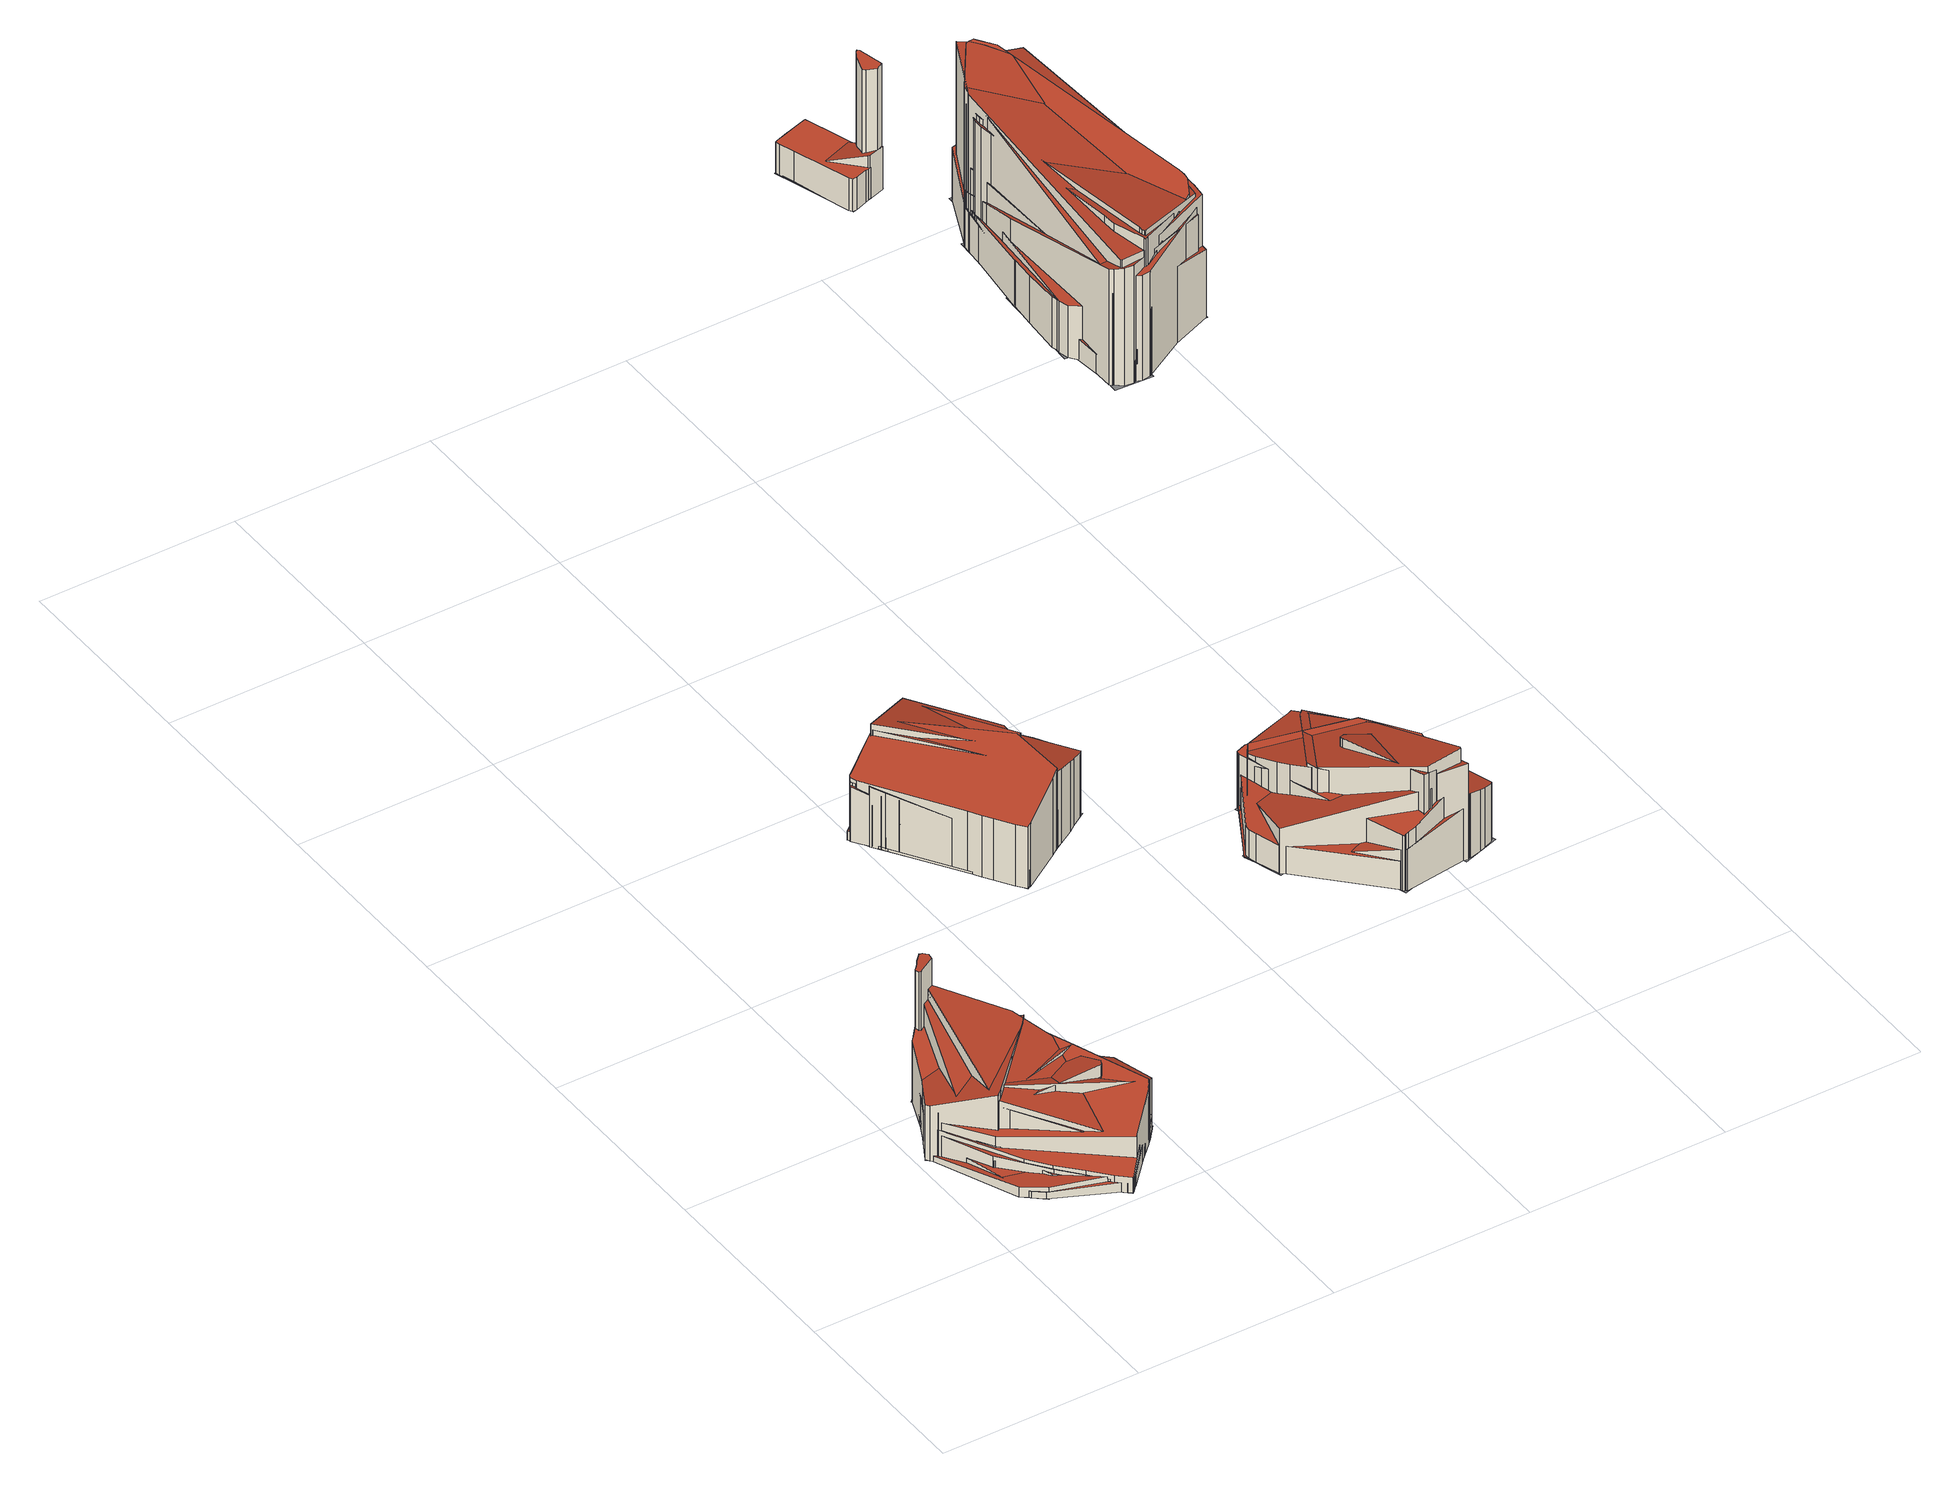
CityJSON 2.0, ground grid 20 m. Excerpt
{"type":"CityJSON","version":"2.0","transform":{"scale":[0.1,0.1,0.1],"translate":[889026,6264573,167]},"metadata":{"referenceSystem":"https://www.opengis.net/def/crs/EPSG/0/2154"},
"CityObjects":{
"building1":{"type":"Building","attributes":{"class":"Building"},"children":["building1-1"]},
"building1-1":{"type":"BuildingPart","parents":["building1"],"geometry":[{"type":"MultiSurface","lod":"2.2","boundaries":[[[0,1,2,3,4,5,6,7,8,9,10,11,12,13,14,15,16,17,18,19]],[[20,21,1,0]],[[21,22,2,1]],[[22,23,3,2]],[[23,24,4,3]],[[24,25,5,4]],[[25,26,6,5]],[[26,27,7,6]],[[27,28,8,7]],[[28,29,9,8]],[[29,30,10,9]],[[30,31,11,10]],[[31,32,12,11]],[[32,33,13,12]],[[33,34,14,13]],[[34,35,15,14]],[[35,36,16,15]],[[36,37,17,16]],[[37,38,18,17]],[[38,39,19,18]],[[39,20,0,19]],[[40,41,42,43,44,45,46,47,48,49,50,51]],[[52,53,41,40]],[[53,54,42,41]],[[54,55,43,42]],[[55,56,44,43]],[[56,57,45,44]],[[57,58,46,45]],[[58,59,47,46]],[[59,60,48,47]],[[60,61,49,48]],[[61,62,50,49]],[[62,63,51,50]],[[63,52,40,51]],[[64,65,66,67,68,69,70,71,72,73]],[[74,75,65,64]],[[75,76,66,65]],[[76,77,67,66]],[[77,78,68,67]],[[78,79,69,68]],[[79,80,70,69]],[[80,81,71,70]],[[81,82,72,71]],[[82,83,73,72]],[[83,74,64,73]],[[84,85,86,87,88,89,90,91,92,93,94,95,96,97,98,99]],[[100,101,85,84]],[[101,102,86,85]],[[102,103,87,86]],[[103,104,88,87]],[[104,105,89,88]],[[105,76,90,89]],[[76,106,91,90]],[[106,107,92,91]],[[107,108,93,92]],[[108,109,94,93]],[[109,110,95,94]],[[110,111,96,95]],[[111,112,97,96]],[[112,113,98,97]],[[113,114,99,98]],[[114,100,84,99]],[[115,116,117,118,119,120,121,122,123,124,125,126,127,128,129,130,131,132,133]],[[134,135,116,115]],[[135,136,117,116]],[[136,137,118,117]],[[137,138,119,118]],[[138,139,120,119]],[[139,140,121,120]],[[140,141,122,121]],[[141,142,123,122]],[[142,143,124,123]],[[143,144,125,124]],[[144,145,126,125]],[[145,77,127,126]],[[77,146,128,127]],[[146,147,129,128]],[[147,148,130,129]],[[148,149,131,130]],[[149,150,132,131]],[[150,151,133,132]],[[151,134,115,133]],[[152,153,154,155,156,157,158,159,160,161,162,163,164,165,166,167]],[[168,169,153,152]],[[169,170,154,153]],[[170,171,155,154]],[[171,172,156,155]],[[172,173,157,156]],[[173,174,158,157]],[[174,175,159,158]],[[175,176,160,159]],[[176,177,161,160]],[[177,178,162,161]],[[178,33,163,162]],[[33,179,164,163]],[[179,180,165,164]],[[180,181,166,165]],[[181,135,167,166]],[[135,168,152,167]],[[182,183,184,185,186,187,188,189,190,191,192,193,194,195,196,197]],[[169,198,183,182]],[[198,199,184,183]],[[199,200,185,184]],[[200,201,186,185]],[[201,202,187,186]],[[202,203,188,187]],[[203,204,189,188]],[[204,205,190,189]],[[205,206,191,190]],[[206,207,192,191]],[[207,208,193,192]],[[208,209,194,193]],[[209,210,195,194]],[[210,211,196,195]],[[211,212,197,196]],[[212,169,182,197]],[[213,214,215,216,217,218,219,220,221,222,223,224,225,226]],[[227,228,214,213]],[[228,229,215,214]],[[229,230,216,215]],[[230,231,217,216]],[[231,232,218,217]],[[232,233,219,218]],[[233,234,220,219]],[[234,235,221,220]],[[235,236,222,221]],[[236,237,223,222]],[[237,238,224,223]],[[238,239,225,224]],[[239,240,226,225]],[[240,227,213,226]],[[241,242,243,244,245,246,247,248,249,250,251]],[[252,253,242,241]],[[253,254,243,242]],[[254,255,244,243]],[[255,256,245,244]],[[256,257,246,245]],[[257,258,247,246]],[[258,259,248,247]],[[259,260,249,248]],[[260,112,250,249]],[[112,261,251,250]],[[261,252,241,251]],[[262,263,264,265,266,267,268,269,270,271,272,273,274,275]],[[276,277,263,262]],[[277,278,264,263]],[[278,279,265,264]],[[279,280,266,265]],[[280,281,267,266]],[[281,282,268,267]],[[282,283,269,268]],[[283,284,270,269]],[[284,285,271,270]],[[285,286,272,271]],[[286,287,273,272]],[[287,288,274,273]],[[288,289,275,274]],[[289,276,262,275]],[[290,291,292,293,294,295,296,297,298,299]],[[300,301,291,290]],[[301,302,292,291]],[[302,303,293,292]],[[303,304,294,293]],[[304,305,295,294]],[[305,306,296,295]],[[306,148,297,296]],[[148,307,298,297]],[[307,308,299,298]],[[308,300,290,299]],[[309,310,311,312,313,314,315,316,317,318,319,320]],[[321,322,310,309]],[[322,323,311,310]],[[323,324,312,311]],[[324,325,313,312]],[[325,326,314,313]],[[326,327,315,314]],[[327,328,316,315]],[[328,329,317,316]],[[329,330,318,317]],[[330,331,319,318]],[[331,332,320,319]],[[332,321,309,320]],[[333,334,335,336,337,338,339,340,341,342]],[[343,344,334,333]],[[344,230,335,334]],[[230,345,336,335]],[[345,346,337,336]],[[346,347,338,337]],[[347,348,339,338]],[[348,349,340,339]],[[349,350,341,340]],[[350,351,342,341]],[[351,343,333,342]],[[352,353,354,355,356,357,358,359]],[[360,361,353,352]],[[361,362,354,353]],[[362,363,355,354]],[[363,364,356,355]],[[364,365,357,356]],[[365,366,358,357]],[[366,367,359,358]],[[367,360,352,359]],[[368,369,370,371,372,373]],[[100,374,369,368]],[[374,375,370,369]],[[375,376,371,370]],[[376,377,372,371]],[[377,378,373,372]],[[378,100,368,373]],[[379,380,381,382,383,384]],[[385,386,380,379]],[[386,387,381,380]],[[387,388,382,381]],[[388,179,383,382]],[[179,389,384,383]],[[389,385,379,384]],[[390,391,198,392,393,394,395,396,397,398,79,399,400,401,402,360]]],"semantics":{"surfaces":[{"type":"RoofSurface","rf_azimuth":226.87,"rf_slope":17.27},{"type":"WallSurface","on_footprint_edge":true},{"type":"RoofSurface","rf_azimuth":135.45,"rf_slope":18.77},{"type":"RoofSurface","rf_azimuth":44.77,"rf_slope":18.33},{"type":"RoofSurface","rf_azimuth":229.32,"rf_slope":10.7},{"type":"RoofSurface","rf_azimuth":308.77,"rf_slope":6.34},{"type":"RoofSurface","rf_azimuth":242.15,"rf_slope":16.75},{"type":"RoofSurface","rf_azimuth":158.72,"rf_slope":3.88},{"type":"RoofSurface","rf_azimuth":114,"rf_slope":15.81},{"type":"RoofSurface","rf_azimuth":213.74,"rf_slope":5.45},{"type":"RoofSurface","rf_azimuth":144.44,"rf_slope":5.28},{"type":"RoofSurface","rf_azimuth":294.71,"rf_slope":18.26},{"type":"RoofSurface","rf_azimuth":306.68,"rf_slope":4.84},{"type":"RoofSurface","rf_azimuth":109.99,"rf_slope":17.29},{"type":"RoofSurface","rf_azimuth":298.78,"rf_slope":18.17},{"type":"RoofSurface","rf_azimuth":261.71,"rf_slope":15.51},{"type":"RoofSurface","rf_azimuth":280.95,"rf_slope":18.85},{"type":"GroundSurface"}],"values":[0,1,1,1,1,1,1,1,1,1,1,1,1,1,1,1,1,1,1,1,1,2,1,1,1,1,1,1,1,1,1,1,1,1,3,1,1,1,1,1,1,1,1,1,1,4,1,1,1,1,1,1,1,1,1,1,1,1,1,1,1,1,5,1,1,1,1,1,1,1,1,1,1,1,1,1,1,1,1,1,1,1,6,1,1,1,1,1,1,1,1,1,1,1,1,1,1,1,1,7,1,1,1,1,1,1,1,1,1,1,1,1,1,1,1,1,8,1,1,1,1,1,1,1,1,1,1,1,1,1,1,9,1,1,1,1,1,1,1,1,1,1,1,10,1,1,1,1,1,1,1,1,1,1,1,1,1,1,11,1,1,1,1,1,1,1,1,1,1,12,1,1,1,1,1,1,1,1,1,1,1,1,13,1,1,1,1,1,1,1,1,1,1,14,1,1,1,1,1,1,1,1,15,1,1,1,1,1,1,16,1,1,1,1,1,1,17]}}]},
"building2":{"type":"Building","attributes":{"class":"Building"},"children":["building2-1"]},
"building2-1":{"type":"BuildingPart","parents":["building2"],"geometry":[{"type":"MultiSurface","lod":"2.2","boundaries":[[[403,404,405,406,407,408,409,410,411,412,413,414,415,416,417,418,419,420]],[[421,422,404,403]],[[422,423,405,404]],[[423,424,406,405]],[[424,425,407,406]],[[425,426,408,407]],[[426,427,409,408]],[[427,428,410,409]],[[428,429,411,410]],[[429,430,412,411]],[[430,431,413,412]],[[431,432,414,413]],[[432,433,415,414]],[[433,434,416,415]],[[434,435,417,416]],[[435,436,418,417]],[[436,437,419,418]],[[437,438,420,419]],[[438,421,403,420]],[[439,440,441,442,443,444,445,446,447,448,449,450,451,452,453,454,455,456,457]],[[458,431,440,439]],[[431,459,441,440]],[[459,460,442,441]],[[460,461,443,442]],[[461,462,444,443]],[[462,463,445,444]],[[463,464,446,445]],[[464,465,447,446]],[[465,466,448,447]],[[466,467,449,448]],[[467,468,450,449]],[[468,469,451,450]],[[469,470,452,451]],[[470,471,453,452]],[[471,472,454,453]],[[472,473,455,454]],[[473,474,456,455]],[[474,475,457,456]],[[475,458,439,457]],[[476,477,478,479,480,481,482,483]],[[484,485,477,476]],[[485,486,478,477]],[[486,487,479,478]],[[487,488,480,479]],[[488,489,481,480]],[[489,490,482,481]],[[490,491,483,482]],[[491,484,476,483]],[[492,493,494,495,496,497,498,499,500,501,502,503,504,505]],[[506,507,493,492]],[[507,508,494,493]],[[508,509,495,494]],[[509,510,496,495]],[[510,511,497,496]],[[511,512,498,497]],[[512,513,499,498]],[[513,514,500,499]],[[514,515,501,500]],[[515,516,502,501]],[[516,517,503,502]],[[517,518,504,503]],[[518,519,505,504]],[[519,506,492,505]],[[520,521,522,523,524,525,526,527,528,529,530,531,532,533,534]],[[535,536,521,520]],[[536,537,522,521]],[[537,538,523,522]],[[538,539,524,523]],[[539,540,525,524]],[[540,541,526,525]],[[541,428,527,526]],[[428,542,528,527]],[[542,543,529,528]],[[543,544,530,529]],[[544,545,531,530]],[[545,546,532,531]],[[546,547,533,532]],[[547,548,534,533]],[[548,535,520,534]],[[549,550,551,552,553,554,555,556,557,558,559,560]],[[561,562,550,549]],[[562,508,551,550]],[[508,563,552,551]],[[563,564,553,552]],[[564,565,554,553]],[[565,566,555,554]],[[566,567,556,555]],[[567,568,557,556]],[[568,569,558,557]],[[569,570,559,558]],[[570,571,560,559]],[[571,561,549,560]],[[572,573,574,575,576,577,578,579,580,581,582,583,584]],[[585,586,573,572]],[[586,587,574,573]],[[587,588,575,574]],[[588,589,576,575]],[[589,590,577,576]],[[590,591,578,577]],[[591,592,579,578]],[[592,593,580,579]],[[593,594,581,580]],[[594,595,582,581]],[[595,596,583,582]],[[596,597,584,583]],[[597,585,572,584]],[[598,599,600,601,602,603,604,605,606]],[[607,608,599,598]],[[608,609,600,599]],[[609,610,601,600]],[[610,611,602,601]],[[611,612,603,602]],[[612,613,604,603]],[[613,614,605,604]],[[614,615,606,605]],[[615,607,598,606]],[[616,617,618,619,620,621,622,623,624,625,626,627]],[[628,629,617,616]],[[629,630,618,617]],[[630,631,619,618]],[[631,632,620,619]],[[632,633,621,620]],[[633,634,622,621]],[[634,635,623,622]],[[635,636,624,623]],[[636,637,625,624]],[[637,638,626,625]],[[638,639,627,626]],[[639,628,616,627]],[[640,641,642,643,644,645,646]],[[647,588,641,640]],[[588,648,642,641]],[[648,649,643,642]],[[649,650,644,643]],[[650,651,645,644]],[[651,652,646,645]],[[652,647,640,646]],[[653,654,655,656,657,658,659,660,661,662,663]],[[664,665,654,653]],[[665,510,655,654]],[[510,511,656,655]],[[511,666,657,656]],[[666,667,658,657]],[[667,668,659,658]],[[668,669,660,659]],[[669,670,661,660]],[[670,671,662,661]],[[671,672,663,662]],[[672,664,653,663]],[[673,674,675,676,677,678,679,680,681]],[[682,510,674,673]],[[510,683,675,674]],[[683,684,676,675]],[[684,685,677,676]],[[685,686,678,677]],[[686,687,679,678]],[[687,688,680,679]],[[688,689,681,680]],[[689,682,673,681]],[[690,691,692,693,694,695,696,697,698]],[[699,700,691,690]],[[700,701,692,691]],[[701,702,693,692]],[[702,703,694,693]],[[703,704,695,694]],[[704,705,696,695]],[[705,706,697,696]],[[706,707,698,697]],[[707,699,690,698]],[[708,709,710,711,712,713,714,715,716]],[[717,718,709,708]],[[718,719,710,709]],[[719,720,711,710]],[[720,721,712,711]],[[721,722,713,712]],[[722,723,714,713]],[[723,637,715,714]],[[637,724,716,715]],[[724,717,708,716]],[[725,726,727,728,729,730,731,732]],[[733,734,726,725]],[[734,735,727,726]],[[735,736,728,727]],[[736,737,729,728]],[[737,738,730,729]],[[738,739,731,730]],[[739,740,732,731]],[[740,733,725,732]],[[741,742,743,744,745,746,747,748]],[[749,750,742,741]],[[750,751,743,742]],[[751,752,744,743]],[[752,753,745,744]],[[753,754,746,745]],[[754,672,747,746]],[[672,755,748,747]],[[755,749,741,748]],[[756,647,757,758]]],"semantics":{"surfaces":[{"type":"RoofSurface","rf_azimuth":212.18,"rf_slope":17.06},{"type":"WallSurface","on_footprint_edge":true},{"type":"RoofSurface","rf_azimuth":34.62,"rf_slope":17.11},{"type":"RoofSurface","rf_azimuth":34.05,"rf_slope":17.2},{"type":"RoofSurface","rf_azimuth":209.56,"rf_slope":5.89},{"type":"RoofSurface","rf_azimuth":225.58,"rf_slope":3.49},{"type":"RoofSurface","rf_azimuth":300.97,"rf_slope":14.09},{"type":"RoofSurface","rf_azimuth":358.68,"rf_slope":14.02},{"type":"RoofSurface","rf_azimuth":91.27,"rf_slope":15.18},{"type":"RoofSurface","rf_azimuth":162.2,"rf_slope":13.34},{"type":"RoofSurface","rf_azimuth":210.41,"rf_slope":18.16},{"type":"RoofSurface","rf_azimuth":35.89,"rf_slope":11.16},{"type":"RoofSurface","rf_azimuth":211.45,"rf_slope":19.15},{"type":"RoofSurface","rf_azimuth":204.03,"rf_slope":2.05},{"type":"RoofSurface","rf_azimuth":43.12,"rf_slope":18.97},{"type":"RoofSurface","rf_azimuth":286.34,"rf_slope":14.98},{"type":"RoofSurface","rf_azimuth":140.09,"rf_slope":10.79},{"type":"GroundSurface"}],"values":[0,1,1,1,1,1,1,1,1,1,1,1,1,1,1,1,1,1,1,2,1,1,1,1,1,1,1,1,1,1,1,1,1,1,1,1,1,1,1,3,1,1,1,1,1,1,1,1,4,1,1,1,1,1,1,1,1,1,1,1,1,1,1,5,1,1,1,1,1,1,1,1,1,1,1,1,1,1,1,6,1,1,1,1,1,1,1,1,1,1,1,1,7,1,1,1,1,1,1,1,1,1,1,1,1,1,8,1,1,1,1,1,1,1,1,1,9,1,1,1,1,1,1,1,1,1,1,1,1,10,1,1,1,1,1,1,1,11,1,1,1,1,1,1,1,1,1,1,1,12,1,1,1,1,1,1,1,1,1,13,1,1,1,1,1,1,1,1,1,14,1,1,1,1,1,1,1,1,1,15,1,1,1,1,1,1,1,1,16,1,1,1,1,1,1,1,1,17]}}]},
"building3":{"type":"Building","attributes":{"class":"Building"},"children":["building3-1"]},
"building3-1":{"type":"BuildingPart","parents":["building3"],"geometry":[{"type":"MultiSurface","lod":"2.2","boundaries":[[[759,760,761,762,763,764,765,766,767,768,769,770,771]],[[772,773,760,759]],[[773,774,761,760]],[[774,775,762,761]],[[775,776,763,762]],[[776,777,764,763]],[[777,778,765,764]],[[778,779,766,765]],[[779,780,767,766]],[[780,781,768,767]],[[781,782,769,768]],[[782,783,770,769]],[[783,784,771,770]],[[784,772,759,771]],[[785,786,787,788,789,790,791,792,793,794,795,796,797,798,799,800,801]],[[802,803,786,785]],[[803,804,787,786]],[[804,805,788,787]],[[805,806,789,788]],[[806,807,790,789]],[[807,808,791,790]],[[808,809,792,791]],[[809,810,793,792]],[[810,811,794,793]],[[811,812,795,794]],[[812,813,796,795]],[[813,814,797,796]],[[814,815,798,797]],[[815,816,799,798]],[[816,817,800,799]],[[817,818,801,800]],[[818,802,785,801]],[[819,820,821,822,823,824,825,826,827,828,829,830,831,832,833,834]],[[835,836,820,819]],[[836,837,821,820]],[[837,838,822,821]],[[838,839,823,822]],[[839,840,824,823]],[[840,841,825,824]],[[841,842,826,825]],[[842,843,827,826]],[[843,844,828,827]],[[844,845,829,828]],[[845,846,830,829]],[[846,847,831,830]],[[847,848,832,831]],[[848,849,833,832]],[[849,850,834,833]],[[850,835,819,834]],[[851,852,853,854,855,856,857,858,859,860,861,862,863,864,865,866,867,868]],[[869,870,852,851]],[[870,871,853,852]],[[871,872,854,853]],[[872,873,855,854]],[[873,874,856,855]],[[874,875,857,856]],[[875,876,858,857]],[[876,877,859,858]],[[877,878,860,859]],[[878,879,861,860]],[[879,815,862,861]],[[815,880,863,862]],[[880,881,864,863]],[[881,882,865,864]],[[882,883,866,865]],[[883,884,867,866]],[[884,885,868,867]],[[885,869,851,868]],[[886,887,888,889,890,891,892,893,894,895,896,897,898,899,900]],[[901,887,886]],[[873,890,889]],[[873,902,891,890]],[[902,903,892,891]],[[903,904,893,892]],[[904,905,894,893]],[[905,906,895,894]],[[906,907,896,895]],[[907,908,897,896]],[[908,909,898,897]],[[909,910,899,898]],[[910,911,900,899]],[[911,901,886,900]],[[912,913,914,915,916,917,918,919,920]],[[921,922,913,912]],[[922,923,914,913]],[[923,924,915,914]],[[924,925,916,915]],[[925,926,917,916]],[[926,927,918,917]],[[927,928,919,918]],[[928,929,920,919]],[[929,921,912,920]],[[930,931,932,933,934,935,936,937,938,939,940,941,942,943,944,945,946,947]],[[948,949,931,930]],[[949,950,932,931]],[[950,951,933,932]],[[951,952,934,933]],[[952,953,935,934]],[[953,954,936,935]],[[954,955,937,936]],[[955,956,938,937]],[[956,957,939,938]],[[957,958,940,939]],[[958,959,941,940]],[[959,960,942,941]],[[960,961,943,942]],[[961,962,944,943]],[[962,963,945,944]],[[963,964,946,945]],[[964,965,947,946]],[[965,948,930,947]],[[966,967,968,969,970,971,972,973,974]],[[975,976,967,966]],[[976,977,968,967]],[[977,978,969,968]],[[978,979,970,969]],[[979,980,971,970]],[[980,981,972,971]],[[981,982,973,972]],[[982,885,974,973]],[[885,975,966,974]],[[983,984,985,986,987,988,989,990,991,992,993]],[[772,994,984,983]],[[994,995,985,984]],[[995,996,986,985]],[[996,997,987,986]],[[997,998,988,987]],[[998,999,989,988]],[[999,1000,990,989]],[[1000,1001,991,990]],[[1001,1002,992,991]],[[1002,1003,993,992]],[[1003,772,983,993]],[[1004,1005,1006,1007,1008,1009,1010,1011,1012,1013,1014,1015]]],"semantics":{"surfaces":[{"type":"RoofSurface","rf_azimuth":199.12,"rf_slope":16.93},{"type":"WallSurface","on_footprint_edge":true},{"type":"RoofSurface","rf_azimuth":20.87,"rf_slope":14.56},{"type":"RoofSurface","rf_azimuth":108.91,"rf_slope":16.62},{"type":"RoofSurface","rf_azimuth":218.86,"rf_slope":8.28},{"type":"RoofSurface","rf_azimuth":187.16,"rf_slope":10.06},{"type":"RoofSurface","rf_azimuth":39.62,"rf_slope":17.88},{"type":"RoofSurface","rf_azimuth":137.58,"rf_slope":15.72},{"type":"RoofSurface","rf_azimuth":121.84,"rf_slope":19.75},{"type":"RoofSurface","rf_azimuth":93.55,"rf_slope":17.44},{"type":"GroundSurface"}],"values":[0,1,1,1,1,1,1,1,1,1,1,1,1,1,2,1,1,1,1,1,1,1,1,1,1,1,1,1,1,1,1,1,3,1,1,1,1,1,1,1,1,1,1,1,1,1,1,1,1,4,1,1,1,1,1,1,1,1,1,1,1,1,1,1,1,1,1,1,5,1,1,1,1,1,1,1,1,1,1,1,1,1,6,1,1,1,1,1,1,1,1,1,7,1,1,1,1,1,1,1,1,1,1,1,1,1,1,1,1,1,1,8,1,1,1,1,1,1,1,1,1,9,1,1,1,1,1,1,1,1,1,1,1,10]}}]},
"building4":{"type":"Building","attributes":{"class":"Building"},"children":["building4-1"]},
"building4-1":{"type":"BuildingPart","parents":["building4"],"geometry":[{"type":"MultiSurface","lod":"2.2","boundaries":[[[1016,1017,1018,1019,1020,1021,1022,1023,1024,1025,1026,1027,1028,1029,1030,1031,1032,1033,1034]],[[1035,1036,1017,1016]],[[1036,1037,1018,1017]],[[1037,1038,1019,1018]],[[1038,1039,1020,1019]],[[1039,1040,1021,1020]],[[1040,1041,1022,1021]],[[1041,1042,1023,1022]],[[1042,1043,1024,1023]],[[1043,1044,1025,1024]],[[1044,1045,1026,1025]],[[1045,1046,1027,1026]],[[1046,1047,1028,1027]],[[1047,1048,1029,1028]],[[1048,1049,1030,1029]],[[1049,1050,1031,1030]],[[1050,1051,1032,1031]],[[1051,1052,1033,1032]],[[1052,1053,1034,1033]],[[1053,1035,1016,1034]],[[1054,1055,1056,1057,1058,1059,1060,1061,1062,1063,1064,1065,1066]],[[1067,1055,1054]],[[1068,1058,1057]],[[1068,1069,1059,1058]],[[1069,1070,1060,1059]],[[1070,1071,1061,1060]],[[1071,1072,1062,1061]],[[1072,1073,1063,1062]],[[1073,1074,1064,1063]],[[1074,1075,1065,1064]],[[1075,1076,1066,1065]],[[1076,1067,1054,1066]],[[1077,1078,1079,1080,1081,1082,1083,1084]],[[1085,1086,1078,1077]],[[1086,1087,1079,1078]],[[1087,1088,1080,1079]],[[1088,1071,1081,1080]],[[1071,1089,1082,1081]],[[1089,1090,1083,1082]],[[1090,1091,1084,1083]],[[1091,1085,1077,1084]],[[1092,1093,1094,1095,1096,1097,1098]],[[1099,1100,1093,1092]],[[1100,1101,1094,1093]],[[1101,1102,1095,1094]],[[1102,1103,1096,1095]],[[1103,1104,1097,1096]],[[1104,1105,1098,1097]],[[1105,1099,1092,1098]],[[1106,1107,1108,1109]]],"semantics":{"surfaces":[{"type":"RoofSurface","rf_azimuth":46.9,"rf_slope":0.653},{"type":"WallSurface","on_footprint_edge":true},{"type":"RoofSurface","rf_azimuth":202.23,"rf_slope":18.6},{"type":"RoofSurface","rf_azimuth":220.23,"rf_slope":9.97},{"type":"RoofSurface","rf_azimuth":109.81,"rf_slope":19.22},{"type":"GroundSurface"}],"values":[0,1,1,1,1,1,1,1,1,1,1,1,1,1,1,1,1,1,1,1,2,1,1,1,1,1,1,1,1,1,1,1,3,1,1,1,1,1,1,1,1,4,1,1,1,1,1,1,1,5]}}]},
"building5":{"type":"Building","attributes":{"class":"Building"},"children":["building5-1"]},
"building5-1":{"type":"BuildingPart","parents":["building5"],"geometry":[{"type":"MultiSurface","lod":"2.2","boundaries":[[[1110,1111,1112,1113,1114,1115,1116,1117,1118,1119,1120,1121,1122,1123,1124,1125,1126,1127,1128]],[[1129,1130,1111,1110]],[[1130,1131,1112,1111]],[[1131,1132,1113,1112]],[[1132,1133,1114,1113]],[[1133,1134,1115,1114]],[[1134,1135,1116,1115]],[[1135,1136,1117,1116]],[[1136,1137,1118,1117]],[[1137,1138,1119,1118]],[[1138,1139,1120,1119]],[[1139,1140,1121,1120]],[[1140,1141,1122,1121]],[[1141,1142,1123,1122]],[[1142,1143,1124,1123]],[[1143,1144,1125,1124]],[[1144,1145,1126,1125]],[[1145,1146,1127,1126]],[[1146,1147,1128,1127]],[[1147,1129,1110,1128]],[[1148,1149,1150,1151,1152,1153,1154,1155,1156,1157]],[[1158,1159,1149,1148]],[[1159,1160,1150,1149]],[[1160,1161,1151,1150]],[[1161,1162,1152,1151]],[[1162,1163,1153,1152]],[[1163,1164,1154,1153]],[[1164,1165,1155,1154]],[[1165,1166,1156,1155]],[[1166,1167,1157,1156]],[[1167,1158,1148,1157]],[[1168,1169,1170,1171,1172,1173,1174,1175,1176,1177,1178,1179,1180,1181,1182,1183,1184,1185]],[[1186,1187,1169,1168]],[[1187,1188,1170,1169]],[[1188,1189,1171,1170]],[[1189,1190,1172,1171]],[[1190,1191,1173,1172]],[[1191,1192,1174,1173]],[[1192,1193,1175,1174]],[[1193,1194,1176,1175]],[[1194,1195,1177,1176]],[[1195,1196,1178,1177]],[[1196,1197,1179,1178]],[[1197,1198,1180,1179]],[[1198,1199,1181,1180]],[[1199,1200,1182,1181]],[[1200,1201,1183,1182]],[[1201,1202,1184,1183]],[[1202,1203,1185,1184]],[[1203,1186,1168,1185]],[[1204,1205,1206,1207,1208,1209,1210,1211,1212]],[[1213,1214,1205,1204]],[[1214,1215,1206,1205]],[[1215,1216,1207,1206]],[[1216,1217,1208,1207]],[[1217,1218,1209,1208]],[[1218,1219,1210,1209]],[[1219,1220,1211,1210]],[[1220,1221,1212,1211]],[[1221,1213,1204,1212]],[[1222,1223,1224,1225,1226,1227,1228,1229,1230,1231,1232,1233,1234,1235,1236]],[[1237,1238,1223,1222]],[[1238,1239,1224,1223]],[[1239,1240,1225,1224]],[[1240,1241,1226,1225]],[[1241,1242,1227,1226]],[[1242,1243,1228,1227]],[[1243,1244,1229,1228]],[[1244,1245,1230,1229]],[[1245,1246,1231,1230]],[[1246,1247,1232,1231]],[[1247,1248,1233,1232]],[[1248,1249,1234,1233]],[[1249,1250,1235,1234]],[[1250,1251,1236,1235]],[[1251,1237,1222,1236]],[[1252,1253,1254,1255,1256,1257,1258,1259,1260,1261,1262,1263,1264,1265]],[[1266,1267,1253,1252]],[[1267,1268,1254,1253]],[[1268,1269,1255,1254]],[[1269,1270,1256,1255]],[[1270,1271,1257,1256]],[[1271,1272,1258,1257]],[[1272,1273,1259,1258]],[[1273,1274,1260,1259]],[[1274,1275,1261,1260]],[[1275,1276,1262,1261]],[[1276,1277,1263,1262]],[[1277,1278,1264,1263]],[[1278,1279,1265,1264]],[[1279,1266,1252,1265]],[[1280,1281,1282,1283,1284,1285,1286,1287,1288,1289,1290,1291,1292,1293,1294]],[[1295,1296,1281,1280]],[[1296,1297,1282,1281]],[[1297,1298,1283,1282]],[[1298,1299,1284,1283]],[[1299,1300,1285,1284]],[[1300,1301,1286,1285]],[[1301,1302,1287,1286]],[[1302,1303,1288,1287]],[[1303,1304,1289,1288]],[[1304,1305,1290,1289]],[[1305,1306,1291,1290]],[[1306,1307,1292,1291]],[[1307,1308,1293,1292]],[[1308,1309,1294,1293]],[[1309,1295,1280,1294]],[[1310,1311,1312,1313,1314,1315,1316,1317,1318,1319,1320]],[[1321,1322,1311,1310]],[[1322,1323,1312,1311]],[[1323,1324,1313,1312]],[[1324,1325,1314,1313]],[[1325,1135,1315,1314]],[[1135,1326,1316,1315]],[[1326,1327,1317,1316]],[[1327,1328,1318,1317]],[[1328,1329,1319,1318]],[[1329,1330,1320,1319]],[[1330,1321,1310,1320]],[[1331,1332,1333,1334,1335,1336,1337,1338,1339,1340,1341,1342]],[[1343,1344,1332,1331]],[[1344,1345,1333,1332]],[[1345,1346,1334,1333]],[[1346,1347,1335,1334]],[[1347,1348,1336,1335]],[[1348,1349,1337,1336]],[[1349,1350,1338,1337]],[[1350,1351,1339,1338]],[[1351,1306,1340,1339]],[[1306,1352,1341,1340]],[[1352,1353,1342,1341]],[[1353,1343,1331,1342]],[[1354,1355,1356,1357,1358,1359,1360,1361,1362,1363,1364,1365,1366,1367,1368,1369,1370,1371]],[[1372,1373,1355,1354]],[[1373,1374,1356,1355]],[[1374,1375,1357,1356]],[[1375,1240,1358,1357]],[[1240,1376,1359,1358]],[[1376,1377,1360,1359]],[[1377,1378,1361,1360]],[[1378,1379,1362,1361]],[[1379,1380,1363,1362]],[[1380,1381,1364,1363]],[[1381,1382,1365,1364]],[[1382,1383,1366,1365]],[[1383,1384,1367,1366]],[[1384,1385,1368,1367]],[[1385,1386,1369,1368]],[[1386,1387,1370,1369]],[[1387,1388,1371,1370]],[[1388,1372,1354,1371]],[[1389,1390,1391,1392,1393,1394,1395,1396,1397,1398,1399,1400,1401,1402,1403,1404]],[[1164,1405,1390,1389]],[[1405,1406,1391,1390]],[[1406,1407,1392,1391]],[[1407,1408,1393,1392]],[[1408,1409,1394,1393]],[[1409,1410,1395,1394]],[[1410,1411,1396,1395]],[[1411,1412,1397,1396]],[[1412,1413,1398,1397]],[[1413,1414,1399,1398]],[[1414,1142,1400,1399]],[[1142,1415,1401,1400]],[[1415,1416,1402,1401]],[[1416,1278,1403,1402]],[[1278,1417,1404,1403]],[[1417,1164,1389,1404]],[[1418,1419,1420,1421,1422,1423,1424,1425,1426,1427,1428,1429,1430]],[[1431,1432,1419,1418]],[[1432,1433,1420,1419]],[[1433,1434,1421,1420]],[[1434,1435,1422,1421]],[[1435,1436,1423,1422]],[[1436,1437,1424,1423]],[[1437,1438,1425,1424]],[[1438,1439,1426,1425]],[[1439,1440,1427,1426]],[[1440,1441,1428,1427]],[[1441,1442,1429,1428]],[[1442,1443,1430,1429]],[[1443,1431,1418,1430]],[[1444,1129,1445,1446,1447,1448,1449,1450,1451,1452,1453,1219,1454,1455,1456,1457,1458,1459,1460,1461]]],"semantics":{"surfaces":[{"type":"RoofSurface","rf_azimuth":87.58,"rf_slope":15.87},{"type":"WallSurface","on_footprint_edge":true},{"type":"RoofSurface","rf_azimuth":181.24,"rf_slope":19.31},{"type":"RoofSurface","rf_azimuth":136.38,"rf_slope":4.52},{"type":"RoofSurface","rf_azimuth":9.81,"rf_slope":12.08},{"type":"RoofSurface","rf_azimuth":305.05,"rf_slope":10.89},{"type":"RoofSurface","rf_azimuth":278.78,"rf_slope":13.78},{"type":"RoofSurface","rf_azimuth":204.18,"rf_slope":14.62},{"type":"RoofSurface","rf_azimuth":2.47,"rf_slope":12.37},{"type":"RoofSurface","rf_azimuth":141.42,"rf_slope":5.48},{"type":"RoofSurface","rf_azimuth":4.38,"rf_slope":11.27},{"type":"RoofSurface","rf_azimuth":221.7,"rf_slope":18.28},{"type":"RoofSurface","rf_azimuth":288.75,"rf_slope":13.05},{"type":"GroundSurface"}],"values":[0,1,1,1,1,1,1,1,1,1,1,1,1,1,1,1,1,1,1,1,2,1,1,1,1,1,1,1,1,1,1,3,1,1,1,1,1,1,1,1,1,1,1,1,1,1,1,1,1,1,4,1,1,1,1,1,1,1,1,1,5,1,1,1,1,1,1,1,1,1,1,1,1,1,1,1,6,1,1,1,1,1,1,1,1,1,1,1,1,1,1,7,1,1,1,1,1,1,1,1,1,1,1,1,1,1,1,8,1,1,1,1,1,1,1,1,1,1,1,9,1,1,1,1,1,1,1,1,1,1,1,1,10,1,1,1,1,1,1,1,1,1,1,1,1,1,1,1,1,1,1,11,1,1,1,1,1,1,1,1,1,1,1,1,1,1,1,1,12,1,1,1,1,1,1,1,1,1,1,1,1,1,13]}}]}
},
"vertices":[
[14,141,48],[49,96,45],[146,24,50],[147,25,50],[180,57,65],[181,59,65],[183,61,66],[184,63,67],[186,66,68],[153,132,76],[127,183,82],[122,190,82],[113,198,82],[86,224,82],[70,239,82],[67,240,82],[63,237,80],[49,222,74],[45,218,72],[44,217,72],[14,141,5],[49,96,5],[146,24,5],[147,25,5],[180,57,5],[181,59,5],[183,61,5],[184,63,5],[186,66,5],[153,132,5],[127,183,5],[122,190,5],[113,198,5],[86,224,5],[70,239,5],[67,240,5],[63,237,5],[49,222,5],[45,218,5],[44,217,5],[10,145,64],[12,141,65],[54,100,85],[55,100,85],[60,104,86],[93,137,86],[126,170,86],[133,179,86],[92,218,66],[68,239,56],[62,235,55],[58,231,55],[10,145,5],[12,141,5],[54,100,5],[55,100,5],[60,104,5],[93,137,5],[126,170,5],[133,179,5],[92,218,5],[68,239,5],[62,235,5],[58,231,5],[54,228,58],[67,114,81],[187,66,65],[194,73,61],[194,75,60],[190,126,50],[181,134,50],[145,168,50],[70,235,52],[56,230,57],[54,228,5],[67,114,5],[187,66,5],[194,73,5],[194,75,5],[190,126,5],[181,134,5],[145,168,5],[70,235,5],[56,230,5],[19,147,22],[51,59,13],[56,51,12],[66,43,12],[134,11,16],[139,15,17],[187,66,31],[191,73,32],[190,77,33],[85,225,41],[74,234,41],[72,236,41],[69,237,41],[57,230,38],[49,223,36],[48,220,36],[19,147,5],[51,59,5],[56,51,5],[66,43,5],[134,11,5],[139,15,5],[191,73,5],[190,77,5],[85,225,5],[74,234,5],[72,236,5],[69,237,5],[57,230,5],[49,223,5],[48,220,5],[12,145,36],[13,143,36],[44,92,29],[81,54,23],[116,23,18],[124,16,17],[129,12,16],[153,32,16],[168,46,16],[169,46,16],[179,57,17],[187,65,17],[194,73,17],[185,123,22],[166,147,25],[71,238,40],[67,239,40],[47,217,40],[12,146,36],[12,145,5],[13,143,5],[44,92,5],[81,54,5],[116,23,5],[124,16,5],[129,12,5],[153,32,5],[168,46,5],[169,46,5],[179,57,5],[187,65,5],[185,123,5],[166,147,5],[71,238,5],[67,239,5],[47,217,5],[12,146,5],[13,142,41],[13,141,41],[63,73,30],[81,55,27],[102,36,25],[120,19,23],[132,9,22],[133,9,22],[187,67,45],[190,73,47],[131,178,67],[86,224,73],[75,234,74],[69,240,75],[62,236,73],[13,143,41],[13,142,5],[13,141,5],[63,73,5],[81,55,5],[102,36,5],[120,19,5],[132,9,5],[133,9,5],[187,67,5],[190,73,5],[131,178,5],[75,234,5],[69,240,5],[62,236,5],[13,141,11],[48,58,16],[68,42,17],[118,22,21],[172,51,24],[192,71,24],[188,125,23],[188,126,23],[185,130,23],[174,140,22],[156,158,20],[137,175,18],[108,198,16],[63,235,12],[47,221,12],[13,144,11],[48,58,5],[68,42,5],[118,22,5],[172,51,5],[192,71,5],[188,125,5],[188,126,5],[185,130,5],[174,140,5],[156,158,5],[137,175,5],[108,198,5],[63,235,5],[47,221,5],[13,144,5],[15,141,52],[19,137,53],[26,129,56],[40,115,61],[53,102,66],[155,92,80],[156,93,80],[157,96,80],[158,98,79],[149,128,70],[130,179,55],[86,215,41],[45,217,35],[16,144,51],[15,141,5],[19,137,5],[26,129,5],[40,115,5],[53,102,5],[155,92,5],[156,93,5],[157,96,5],[158,98,5],[149,128,5],[130,179,5],[86,215,5],[45,217,5],[16,144,5],[53,225,139],[54,222,139],[56,221,139],[72,229,141],[73,235,141],[69,239,141],[66,240,141],[65,239,141],[60,234,140],[57,230,140],[53,226,139],[53,225,5],[54,222,5],[56,221,5],[72,229,5],[73,235,5],[69,239,5],[66,240,5],[65,239,5],[60,234,5],[53,226,5],[28,162,19],[44,91,24],[141,35,34],[153,33,35],[154,33,35],[158,37,35],[189,69,36],[190,69,36],[185,122,33],[183,125,32],[162,149,30],[133,175,26],[60,188,20],[35,169,19],[28,162,5],[44,91,5],[141,35,5],[153,33,5],[154,33,5],[158,37,5],[189,69,5],[190,69,5],[185,122,5],[183,125,5],[162,149,5],[133,175,5],[60,188,5],[35,169,5],[55,102,72],[122,47,46],[165,44,39],[169,49,40],[181,61,42],[182,63,42],[152,132,67],[71,238,110],[68,240,111],[67,238,111],[55,102,5],[122,47,5],[165,44,5],[169,49,5],[181,61,5],[182,63,5],[152,132,5],[68,240,5],[67,238,5],[17,138,39],[49,95,35],[122,56,28],[164,43,26],[175,112,30],[167,139,32],[159,149,33],[145,163,35],[62,190,41],[54,183,41],[41,170,40],[22,150,40],[17,138,5],[49,95,5],[122,56,5],[164,43,5],[175,112,5],[167,139,5],[159,149,5],[145,163,5],[62,190,5],[54,183,5],[41,170,5],[22,150,5],[18,137,61],[36,119,68],[40,115,69],[44,111,71],[54,103,75],[151,133,76],[125,173,61],[84,212,46],[77,205,47],[70,198,48],[18,137,5],[36,119,5],[44,111,5],[54,103,5],[151,133,5],[125,173,5],[84,212,5],[77,205,5],[70,198,5],[53,103,79],[148,28,42],[185,65,47],[188,68,47],[124,184,91],[69,231,113],[69,230,113],[66,228,113],[53,103,5],[148,28,5],[185,65,5],[188,68,5],[124,184,5],[69,231,5],[69,230,5],[66,228,5],[19,147,43],[79,53,19],[94,44,17],[164,44,20],[76,226,67],[65,234,68],[79,53,5],[94,44,5],[164,44,5],[76,226,5],[65,234,5],[31,125,70],[39,116,67],[146,31,32],[150,30,31],[75,234,104],[64,237,106],[31,125,5],[39,116,5],[146,31,5],[150,30,5],[64,237,5],[43,92,5],[62,73,5],[68,41,5],[82,54,5],[132,8,5],[148,26,5],[185,62,5],[197,76,5],[168,103,5],[67,241,5],[43,217,5],[64,198,5],[9,144,5],
[170,504,113],[172,498,113],[228,411,113],[235,399,113],[241,390,113],[252,373,113],[259,364,113],[263,365,115],[302,390,129],[310,396,132],[311,397,132],[304,449,139],[255,501,135],[220,538,132],[204,528,126],[195,522,123],[176,509,116],[171,506,114],[170,504,46],[172,498,46],[228,411,46],[235,399,46],[241,390,46],[252,373,46],[259,364,46],[263,365,46],[302,390,46],[310,396,46],[311,397,46],[304,449,46],[255,501,46],[220,538,46],[204,528,46],[195,522,46],[176,509,46],[171,506,46],[208,527,133],[311,397,129],[317,400,127],[332,409,122],[339,414,119],[351,422,115],[353,424,114],[354,426,113],[338,451,113],[330,464,113],[323,474,113],[264,561,112],[263,563,112],[261,563,113],[258,562,114],[253,560,115],[240,551,120],[227,543,125],[209,528,132],[208,527,46],[317,400,46],[332,409,46],[339,414,46],[351,422,46],[353,424,46],[354,426,46],[338,451,46],[330,464,46],[323,474,46],[264,561,46],[263,563,46],[261,563,46],[258,562,46],[253,560,46],[240,551,46],[227,543,46],[209,528,46],[207,528,139],[276,462,133],[307,449,127],[309,450,126],[315,486,118],[309,496,118],[293,521,118],[264,565,118],[207,528,46],[276,462,46],[307,449,46],[309,450,46],[315,486,46],[309,496,46],[293,521,46],[264,565,46],[190,470,79],[191,467,79],[195,461,79],[252,377,80],[262,365,80],[350,422,91],[348,426,91],[338,448,91],[332,460,92],[264,566,91],[262,565,91],[256,561,90],[214,534,85],[209,530,84],[190,470,46],[191,467,46],[195,461,46],[252,377,46],[262,365,46],[350,422,46],[348,426,46],[338,448,46],[332,460,46],[264,566,46],[262,565,46],[256,561,46],[214,534,46],[209,530,46],[171,502,49],[171,499,49],[177,489,49],[187,472,49],[236,398,48],[258,366,47],[260,364,47],[263,365,47],[334,451,54],[333,454,54],[316,486,55],[267,562,56],[255,561,55],[237,549,54],[172,505,49],[171,502,46],[171,499,46],[177,489,46],[187,472,46],[236,398,46],[258,366,46],[260,364,46],[334,451,46],[333,454,46],[316,486,46],[267,562,46],[255,561,46],[237,549,46],[172,505,46],[168,501,106],[182,481,100],[195,461,94],[235,404,77],[258,372,67],[350,430,67],[349,434,68],[268,561,106],[264,564,107],[257,562,108],[202,526,107],[169,502,106],[168,501,46],[182,481,46],[235,404,46],[258,372,46],[350,430,46],[349,434,46],[268,561,46],[264,564,46],[257,562,46],[202,526,46],[169,502,46],[178,486,111],[186,474,109],[250,378,93],[261,366,90],[352,423,68],[351,427,68],[341,445,70],[324,472,75],[261,554,91],[253,558,93],[241,551,96],[217,536,102],[184,514,110],[178,486,46],[186,474,46],[250,378,46],[261,366,46],[352,423,46],[351,427,46],[341,445,46],[324,472,46],[261,554,46],[253,558,46],[241,551,46],[217,536,46],[184,514,46],[201,464,83],[225,423,95],[240,401,101],[346,428,94],[334,453,87],[266,563,57],[261,564,57],[212,533,65],[210,530,66],[201,464,46],[225,423,46],[240,401,46],[346,428,46],[334,453,46],[266,563,46],[261,564,46],[212,533,46],[210,530,46],[174,493,101],[184,477,105],[185,477,105],[200,462,110],[204,460,111],[305,447,134],[309,451,135],[310,452,135],[262,566,116],[229,543,110],[224,539,109],[174,494,101],[174,493,46],[184,477,46],[185,477,46],[200,462,46],[204,460,46],[305,447,46],[309,451,46],[310,452,46],[262,566,46],[229,543,46],[224,539,46],[174,494,46],[167,504,56],[261,366,60],[339,440,94],[312,485,94],[266,560,93],[245,553,86],[221,538,77],[167,504,46],[339,440,46],[312,485,46],[266,560,46],[245,553,46],[221,538,46],[180,485,94],[183,479,94],[262,365,94],[350,422,74],[351,424,73],[323,468,73],[270,541,73],[264,549,73],[252,559,74],[244,554,76],[233,546,78],[180,485,46],[183,479,46],[351,424,46],[323,468,46],[270,541,46],[264,549,46],[252,559,46],[244,554,46],[233,546,46],[187,473,65],[262,365,67],[344,430,103],[335,450,104],[287,530,104],[285,532,104],[259,562,102],[188,476,65],[187,474,65],[187,473,46],[344,430,46],[335,450,46],[287,530,46],[285,532,46],[259,562,46],[188,476,46],[187,474,46],[172,503,53],[252,379,54],[261,367,54],[316,477,57],[315,485,58],[263,553,57],[248,555,56],[226,542,55],[221,539,55],[172,503,46],[252,379,46],[261,367,46],[316,477,46],[315,485,46],[263,553,46],[248,555,46],[226,542,46],[221,539,46],[169,503,109],[170,501,109],[192,468,111],[224,433,112],[346,429,82],[330,455,80],[266,546,75],[229,543,85],[210,531,92],[169,503,46],[170,501,46],[192,468,46],[224,433,46],[346,429,46],[330,455,46],[266,546,46],[210,531,46],[193,467,100],[228,419,85],[327,459,88],[288,525,107],[232,545,117],[216,535,115],[204,527,114],[194,520,113],[193,467,46],[228,419,46],[327,459,46],[288,525,46],[232,545,46],[216,535,46],[204,527,46],[194,520,46],[193,463,105],[235,440,114],[308,449,124],[307,482,120],[249,555,102],[243,552,102],[233,546,101],[206,529,99],[193,463,46],[235,440,46],[308,449,46],[307,482,46],[249,555,46],[243,552,46],[206,529,46],[264,567,46],[259,363,46],[355,424,46],
[456,335,125],[492,224,124],[512,167,124],[513,165,124],[514,165,125],[517,165,126],[525,166,128],[579,180,145],[583,245,152],[552,296,149],[470,339,129],[465,340,128],[457,339,125],[456,335,64],[492,224,64],[512,167,64],[513,165,64],[514,165,64],[517,165,64],[525,166,64],[579,180,64],[583,245,64],[552,296,64],[470,339,64],[465,340,64],[457,339,64],[480,266,151],[483,255,151],[579,172,135],[584,172,134],[585,172,134],[597,175,131],[603,177,129],[612,181,127],[614,183,126],[615,185,125],[584,286,124],[582,294,123],[579,304,123],[577,307,124],[530,350,131],[525,345,132],[481,268,150],[480,266,64],[483,255,64],[579,172,64],[584,172,64],[585,172,64],[597,175,64],[603,177,64],[612,181,64],[614,183,64],[615,185,64],[584,286,64],[582,294,64],[579,304,64],[577,307,64],[530,350,64],[525,345,64],[481,268,64],[460,327,129],[462,319,131],[468,295,138],[473,282,142],[481,261,149],[544,176,179],[579,178,182],[580,181,181],[559,278,152],[526,360,126],[522,359,125],[515,357,125],[492,350,125],[476,345,125],[470,343,125],[460,328,128],[460,327,64],[462,319,64],[468,295,64],[473,282,64],[481,261,64],[544,176,64],[579,178,64],[580,181,64],[559,278,64],[526,360,64],[522,359,64],[515,357,64],[492,350,64],[476,345,64],[470,343,64],[460,328,64],[427,281,96],[427,276,95],[429,268,95],[437,245,94],[438,244,94],[515,165,95],[519,166,96],[553,175,100],[613,192,109],[612,196,109],[607,209,110],[577,307,115],[518,353,113],[503,349,111],[499,347,110],[494,346,109],[478,341,107],[457,334,104],[427,281,64],[427,276,64],[429,268,64],[437,245,64],[438,244,64],[515,165,64],[519,166,64],[553,175,64],[613,192,64],[612,196,64],[607,209,64],[518,353,64],[503,349,64],[499,347,64],[494,346,64],[478,341,64],[457,334,64],[425,280,63],[430,264,64],[430,263,64],[433,256,64],[438,244,65],[440,242,65],[587,248,91],[592,249,92],[593,250,92],[582,291,91],[577,304,91],[576,307,90],[527,358,83],[524,360,83],[457,338,70],[425,280,64],[440,242,64],[587,248,64],[592,249,64],[593,250,64],[582,291,64],[577,304,64],[576,307,64],[527,358,64],[524,360,64],[457,338,64],[517,267,161],[538,172,175],[543,173,174],[555,177,170],[585,246,148],[582,253,148],[523,274,158],[519,272,159],[517,271,160],[517,267,64],[538,172,64],[543,173,64],[555,177,64],[585,246,64],[582,253,64],[523,274,64],[519,272,64],[517,271,64],[434,273,72],[435,271,72],[438,259,75],[441,253,77],[515,164,109],[578,172,121],[579,175,120],[600,233,114],[596,246,110],[567,304,93],[525,356,75],[522,358,74],[518,358,73],[489,349,69],[484,347,68],[469,342,66],[464,339,65],[434,282,70],[434,273,64],[435,271,64],[438,259,64],[441,253,64],[515,164,64],[578,172,64],[579,175,64],[600,233,64],[596,246,64],[567,304,64],[525,356,64],[522,358,64],[518,358,64],[489,349,64],[484,347,64],[469,342,64],[464,339,64],[434,282,64],[437,243,114],[546,173,156],[583,243,142],[579,253,138],[522,356,96],[478,346,91],[461,340,89],[459,337,90],[457,334,91],[437,243,64],[546,173,64],[583,243,64],[579,253,64],[522,356,64],[478,346,64],[461,340,64],[459,337,64],[456,335,116],[461,319,121],[463,311,123],[483,257,141],[553,176,167],[582,171,169],[579,243,147],[578,249,145],[578,250,145],[554,282,134],[458,335,116],[461,319,64],[463,311,64],[483,257,64],[553,176,64],[582,171,64],[579,243,64],[578,249,64],[578,250,64],[554,282,64],[458,335,64],[513,162,64],[575,181,64],[579,169,64],[617,181,64],[578,308,64],[548,298,64],[526,361,64],[454,338,64],[469,294,64],[424,281,64],[437,241,64],[482,255,64],
[530,1165,210],[531,1161,210],[536,1146,210],[554,1088,211],[556,1085,211],[560,1085,211],[572,1089,211],[575,1090,210],[586,1095,210],[591,1097,210],[592,1098,210],[592,1104,210],[590,1110,210],[589,1114,210],[568,1177,210],[567,1177,210],[554,1173,210],[542,1169,210],[532,1166,210],[530,1165,176],[531,1161,176],[536,1146,176],[554,1088,176],[556,1085,176],[560,1085,176],[572,1089,176],[575,1090,176],[586,1095,176],[591,1097,176],[592,1098,176],[592,1104,176],[590,1110,176],[589,1114,176],[568,1177,176],[567,1177,176],[554,1173,176],[542,1169,176],[532,1166,176],[532,1157,177],[545,1116,176],[552,1096,176],[555,1087,176],[562,1089,178],[589,1100,188],[587,1114,189],[587,1121,190],[575,1155,191],[565,1175,190],[547,1170,184],[535,1166,180],[534,1164,179],[532,1157,176],[562,1089,176],[589,1100,176],[587,1114,176],[587,1121,176],[575,1155,176],[565,1175,176],[547,1170,176],[535,1166,176],[534,1164,176],[577,1102,310],[579,1100,310],[588,1095,311],[594,1098,312],[587,1121,314],[585,1123,314],[584,1122,314],[581,1117,312],[577,1102,176],[579,1100,176],[588,1095,176],[594,1098,176],[585,1123,176],[584,1122,176],[581,1117,176],[531,1163,194],[541,1130,206],[543,1127,207],[576,1092,223],[577,1091,223],[594,1096,223],[566,1172,195],[531,1163,176],[541,1130,176],[543,1127,176],[576,1092,176],[577,1091,176],[594,1096,176],[566,1172,176],[529,1165,176],[556,1084,176],[595,1097,176],[568,1178,176],
[610,922,252],[613,774,294],[616,772,294],[623,766,296],[632,765,296],[725,806,283],[726,812,282],[713,1037,218],[711,1043,216],[707,1048,215],[701,1050,214],[696,1051,214],[662,1050,215],[655,1048,215],[645,1045,216],[641,1040,218],[616,1003,229],[615,1000,229],[613,965,239],[610,922,168],[613,774,168],[616,772,168],[623,766,168],[632,765,168],[725,806,168],[726,812,168],[713,1037,168],[711,1043,168],[707,1048,168],[701,1050,168],[696,1051,168],[662,1050,168],[655,1048,168],[645,1045,168],[641,1040,168],[616,1003,168],[615,1000,168],[613,965,168],[602,835,224],[604,825,225],[650,765,240],[689,811,255],[711,1049,264],[702,1055,261],[616,982,230],[615,979,230],[615,975,230],[614,972,230],[602,835,168],[604,825,168],[650,765,168],[689,811,168],[711,1049,168],[702,1055,168],[616,982,168],[615,979,168],[615,975,168],[614,972,168],[601,844,223],[603,836,223],[606,828,224],[625,797,226],[637,788,228],[730,852,229],[726,938,225],[711,1052,217],[711,1056,217],[699,1057,216],[689,1056,216],[684,1056,216],[643,1049,214],[616,1002,215],[614,988,215],[605,909,219],[605,908,219],[603,883,220],[601,844,168],[603,836,168],[606,828,168],[625,797,168],[637,788,168],[730,852,168],[726,938,168],[711,1052,168],[711,1056,168],[699,1057,168],[689,1056,168],[684,1056,168],[643,1049,168],[616,1002,168],[614,988,168],[605,909,168],[605,908,168],[603,883,168],[614,990,261],[615,772,268],[635,769,264],[640,769,263],[733,806,242],[735,865,240],[735,867,240],[648,1050,251],[645,1054,252],[614,990,168],[615,772,168],[635,769,168],[640,769,168],[733,806,168],[735,865,168],[735,867,168],[648,1050,168],[645,1054,168],[614,993,339],[622,771,303],[623,769,303],[647,772,301],[733,812,298],[733,825,300],[733,828,300],[732,838,302],[671,1034,339],[669,1037,340],[666,1040,341],[657,1046,343],[642,1052,345],[640,1052,346],[616,999,340],[614,993,168],[622,771,168],[623,769,168],[647,772,168],[733,812,168],[733,825,168],[733,828,168],[732,838,168],[671,1034,168],[669,1037,168],[666,1040,168],[657,1046,168],[642,1052,168],[640,1052,168],[616,999,168],[614,779,286],[618,772,285],[640,764,282],[649,765,282],[730,811,290],[733,817,291],[734,832,295],[734,835,296],[734,837,296],[672,1017,342],[657,1034,347],[647,1043,349],[644,1043,349],[615,1002,341],[614,779,168],[618,772,168],[640,764,168],[649,765,168],[730,811,168],[733,817,168],[734,832,168],[734,835,168],[734,837,168],[672,1017,168],[657,1034,168],[647,1043,168],[644,1043,168],[615,1002,168],[608,921,202],[608,836,193],[614,780,188],[621,773,189],[633,765,191],[646,770,195],[730,810,219],[734,825,221],[732,864,225],[717,939,230],[671,1061,232],[666,1061,231],[641,1060,225],[614,999,212],[614,994,211],[608,921,168],[608,836,168],[614,780,168],[621,773,168],[633,765,168],[646,770,168],[730,810,168],[734,825,168],[732,864,168],[717,939,168],[671,1061,168],[666,1061,168],[641,1060,168],[614,999,168],[614,994,168],[614,976,325],[648,781,320],[649,778,319],[650,776,319],[651,775,319],[726,812,302],[727,823,302],[713,1059,303],[679,1061,310],[678,1060,310],[615,999,325],[614,976,168],[648,781,168],[649,778,168],[650,776,168],[651,775,168],[727,823,168],[713,1059,168],[679,1061,168],[678,1060,168],[615,999,168],[611,921,222],[623,828,228],[637,795,232],[649,785,233],[705,867,232],[709,916,230],[709,917,230],[712,1060,221],[694,1061,220],[666,1061,218],[648,1052,217],[614,979,219],[611,921,168],[623,828,168],[637,795,168],[649,785,168],[705,867,168],[709,916,168],[709,917,168],[712,1060,168],[694,1061,168],[648,1052,168],[614,979,168],[613,982,318],[613,973,318],[634,814,317],[636,802,316],[647,772,315],[648,771,314],[651,772,314],[724,813,299],[725,814,299],[729,822,298],[729,831,297],[712,1055,297],[710,1058,298],[706,1058,299],[674,1060,305],[670,1059,306],[624,1005,316],[615,991,318],[613,982,168],[613,973,168],[634,814,168],[636,802,168],[648,771,168],[651,772,168],[724,813,168],[725,814,168],[729,822,168],[729,831,168],[712,1055,168],[710,1058,168],[706,1058,168],[674,1060,168],[670,1059,168],[624,1005,168],[615,991,168],[616,982,320],[618,781,277],[618,777,276],[620,771,275],[625,767,275],[641,766,279],[718,809,307],[725,823,312],[725,828,313],[724,834,314],[668,1031,344],[655,1048,345],[651,1049,344],[649,1048,343],[644,1043,341],[623,1000,326],[618,781,168],[618,777,168],[620,771,168],[625,767,168],[641,766,168],[718,809,168],[725,823,168],[725,828,168],[724,834,168],[668,1031,168],[651,1049,168],[649,1048,168],[623,1000,168],[619,802,244],[620,798,243],[623,789,241],[631,782,239],[712,807,239],[728,857,248],[712,1030,288],[711,1037,289],[707,1058,294],[705,1060,295],[669,1060,297],[623,993,286],[621,982,284],[619,802,168],[620,798,168],[623,789,168],[631,782,168],[712,807,168],[728,857,168],[712,1030,168],[711,1037,168],[707,1058,168],[705,1060,168],[669,1060,168],[623,993,168],[621,982,168],[614,1005,168],[605,922,168],[601,825,168],[616,824,168],[613,765,168],[651,763,168],[654,822,168],[671,821,168],[670,809,168],[734,805,168],[724,868,168],[727,939,168],[700,941,168],[702,1003,168],[711,1002,168],[714,1060,168],[640,1063,168],[638,1005,168]
]}
